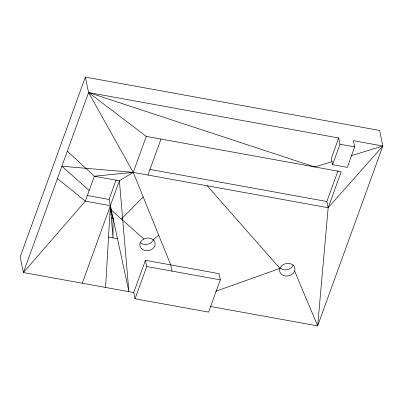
<?xml version="1.0" encoding="UTF-8"?>
<svg xmlns="http://www.w3.org/2000/svg" width="403" height="403" viewBox="0 0 403 403"><rect width="100%" height="100%" fill="white"/><g stroke="black" fill="none" stroke-linecap="round" stroke-linejoin="round"><path stroke-width="0.6" d="M110.704 209.933L111.077 209.016L110.82 211.348L113.067 218.245L113.001 237.921L110.357 205.676L109.057 199.45L116.195 179.748M105.581 287.445L110.357 205.676L85.345 201.142L57.422 178.584M294.633 271.053L317.65 325.906L382.85 146.027L379.601 130.461L85.35 77.094L88.574 92.539L146.274 136.395L341.215 171.754L328.173 207.726L317.65 325.906L210.386 306.451M85.35 77.094L20.15 256.973L23.404 272.544L133.746 292.553L135.045 298.779L208.608 312.118L220.3 279.868L218.995 273.642L145.438 260.298L133.746 292.553M89.189 190.488L85.345 201.142L23.404 272.544L88.574 92.539L338.711 138.002L340.001 144.229L332.581 164.696L347.295 167.371L354.716 146.899L353.421 140.677L382.85 146.027L328.173 207.726L133.232 172.373L61.891 166.232L89.189 190.488L94.378 176.222L133.232 172.373L146.274 136.395M82.252 283.213L119.389 180.761L133.232 172.373L88.574 92.539L314.733 166.948L332.178 161.583M147.946 175.043L160.988 139.065M135.045 298.779L146.737 266.524L145.438 260.298M338.711 138.002L331.291 158.475L332.581 164.696M328.173 207.726L326.873 201.5L337.986 170.832M110.588 208.512L110.835 207.903M143.221 197.007L121.389 219.056L111.314 210.129L110.82 211.348L111.833 212.532M153.135 239.664L158.752 235.307M215.665 291.329L279.924 268.388L207.177 185.783M351.149 155.754L382.85 146.027M111.359 217.937L113.067 218.245M340.001 144.229L354.716 146.899M149.74 169.376L326.873 201.5M87.093 195.47L109.057 199.45M108.518 237.11L117.485 238.732M146.737 266.524L220.3 279.868M143.896 239.039A7.748 6.277 -11.8 0 0 143.433 250.016A7.748 6.277 -11.8 0 0 155.195 244.052A7.748 6.277 -11.8 0 0 143.896 239.039L121.389 219.056M67.351 151.16L94.378 176.222L119.389 180.761L128.91 291.676L110.357 205.676M133.232 172.373L170.746 264.887L172.051 271.113M293.334 264.826A7.748 6.277 -11.8 0 1 280.352 268.197M153.563 239.478A7.748 6.277 -11.8 0 1 140.587 242.848M283.203 275.365A7.748 6.277 -11.8 0 0 294.966 269.406A7.748 6.277 -11.8 0 0 283.667 264.388A7.748 6.277 -11.8 0 0 283.203 275.365"/></g></svg>
